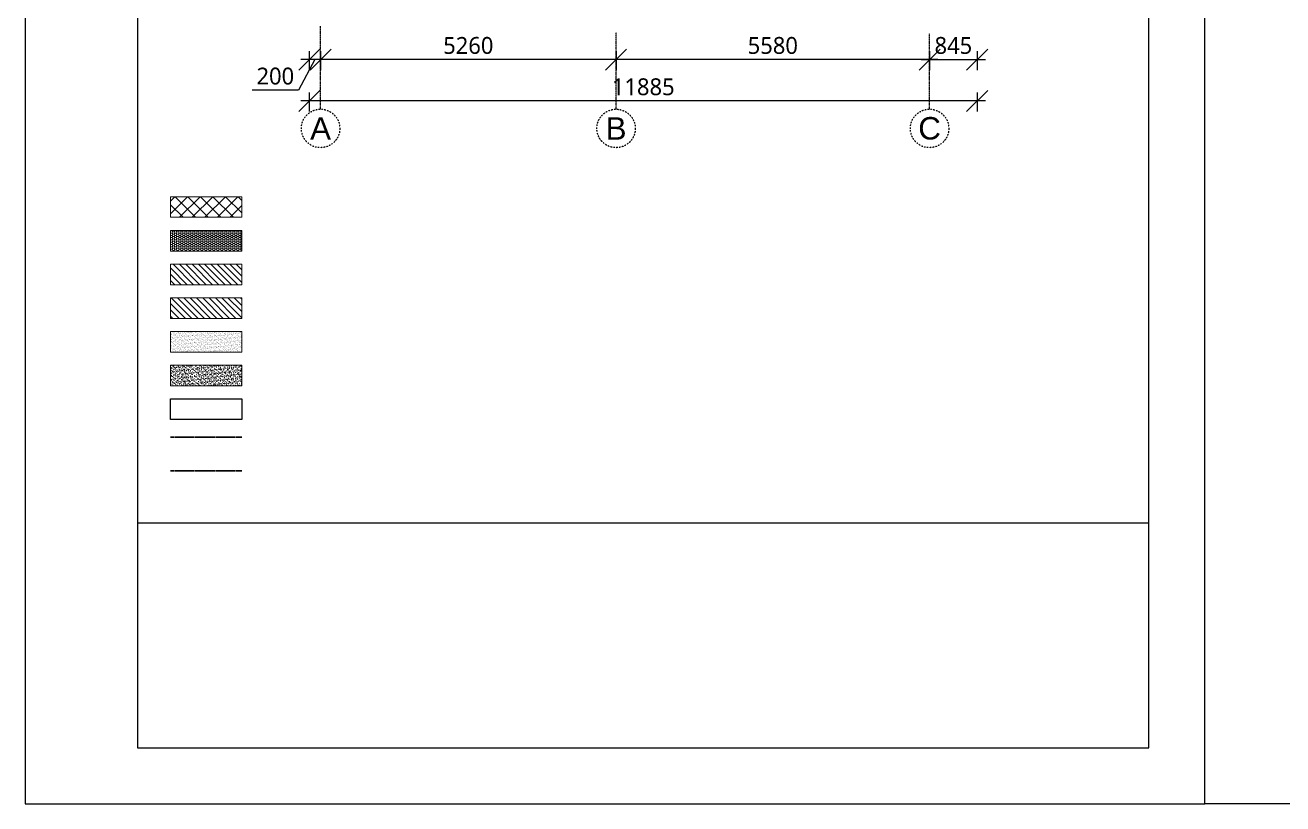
# Model space of a CAD drawing. Header units: millimetres. Extents: x 720925 to 840725318, y 793496 to 1061196.
# Drawn here: x 720925 to 743312, y 895945 to 909811 of the extents above; entities that cross this region are included whole.
import ezdxf
from ezdxf import colors
from ezdxf.entities.mleader import LeaderData, LeaderLine
from ezdxf.math import Vec2, Vec3

# ---------------------------------------------------------------- set-up
doc = ezdxf.new("R2010")
doc.units = ezdxf.units.MM
doc.header["$PDMODE"] = 2
doc.header["$PDSIZE"] = 5
doc.linetypes.add('DASHDOTX2', pattern=[50.8, 25.4, -12.7, 0, -12.7])
doc.linetypes.add('DASHED', pattern=[19.05, 12.7, -6.35])
for name, color, linetype, lineweight in [('!ESP_EI60 tuletõkkesektsioon', 1, 'DASHED', 30), ('!ESP_EI90 tuletõkkesektsiooon', 6, 'DASHED', 30), ('!ESP_EPS 120 Perimeeter', 141, 'Continuous', 9), ('!ESP_Mineraalvill', 1, 'Continuous', 9), ('!ESP_Mõõt', 252, 'Continuous', 5), ('!ESP_Puistevill', 32, 'Continuous', 9), ('!ESP_Uus konstruktsioon', 6, 'Continuous', 9), ('INFO', 7, 'Continuous', 9)]:
    doc.layers.add(name, color=color, linetype=linetype, lineweight=lineweight)
for name, color, linetype in [('!ESP_Lammutatav', 150, 'DASHED'), ('!ESP_Tekst', 7, 'Continuous'), ('!ESP_Teljed', 30, 'DASHDOTX2'), ('Sein', 7, 'Continuous')]:
    doc.layers.add(name, color=color, linetype=linetype)
doc.layers.add('!ESP_no_print', color=252, linetype='Continuous', plot=False)
doc.styles.add('Annotative', font='malgunsl.ttf', dxfattribs={"height": 2})
doc.styles.add('Arial', font='arial.ttf')
doc.dimstyles.new('Annotative', dxfattribs={"dimtxt": 2, "dimasz": 2.5, "dimexe": 1.25, "dimexo": 0.625, "dimtad": 1, "dimdec": 0, "dimrnd": 5, "dimtxsty": 'Annotative', "dimblk": 'OBLIQUE', "dimcen": 0, "dimdle": 1, "dimadec": 0, "dimazin": 0, "dimtfac": 1, "dimtdec": 0, "dimtmove": 0, "dimatfit": 3, "dimfxl": 1, "dimfxlon": 1, "dimarcsym": 1})

# ---------------------------------------------------------------- blocks, each defined once
blk = doc.blocks.new('_Dot')
at = {"color": 0, "linetype": 'ByBlock', "lineweight": -2}
blk.add_line((-0.5, 0), (-1, 0), dxfattribs=at)
at = {"color": 0, "linetype": 'ByBlock', "lineweight": -2, "const_width": 0.5}
blk.add_lwpolyline([(-0.25, 0, 1), (0.25, 0, 1)], format="xyb", close=True, dxfattribs=at)
blk = doc.blocks.new('_Oblique')
at = {"color": 0, "linetype": 'ByBlock', "lineweight": -2}
blk.add_line((-0.5, -0.5), (0.5, 0.5), dxfattribs=at)
blk = doc.blocks.new('*D721')
at = {"layer": '!ESP_Mõõt', "color": 0, "lineweight": -2, "transparency": 16777216}
for p, q in [((731443, 909349), (731443, 909011)), ((737023, 909349), (737023, 909011)), ((737173, 909199), (731293, 909199))]:
    blk.add_line(p, q, dxfattribs=at)
at = {"layer": 'Defpoints', "color": 0, "lineweight": 0, "transparency": 16777216}
for p in [(731443, 909496), (737023, 909496), (731443, 909199)]:
    blk.add_point(p, dxfattribs=at)
at = {"layer": '!ESP_Mõõt', "color": 0, "lineweight": -2, "transparency": 16777216, "xscale": 375, "yscale": 375, "zscale": 375, "rotation": 180}
blk.add_blockref('_Oblique', (731443, 909199), dxfattribs=at)
at = {"layer": '!ESP_Mõõt', "color": 0, "lineweight": -2, "transparency": 16777216, "xscale": 375, "yscale": 375, "zscale": 375}
blk.add_blockref('_Oblique', (737023, 909199), dxfattribs=at)
at = {"layer": '!ESP_Mõõt', "color": 0, "lineweight": 0, "transparency": 16777216, "insert": (734233, 909448), "char_height": 300, "attachment_point": 5, "style": 'Annotative'}
blk.add_mtext('5580', dxfattribs=at)
blk = doc.blocks.new('*D722')
at = {"layer": '!ESP_Mõõt', "color": 0, "lineweight": -2, "transparency": 16777216}
for p, q in [((726183, 909349), (726183, 909011)), ((731443, 909349), (731443, 909011)), ((731593, 909199), (726033, 909199))]:
    blk.add_line(p, q, dxfattribs=at)
at = {"layer": 'Defpoints', "color": 0, "lineweight": 0, "transparency": 16777216}
for p in [(726183, 909571), (731443, 909496), (726183, 909199)]:
    blk.add_point(p, dxfattribs=at)
at = {"layer": '!ESP_Mõõt', "color": 0, "lineweight": -2, "transparency": 16777216, "xscale": 375, "yscale": 375, "zscale": 375, "rotation": 180}
blk.add_blockref('_Oblique', (726183, 909199), dxfattribs=at)
at = {"layer": '!ESP_Mõõt', "color": 0, "lineweight": -2, "transparency": 16777216, "xscale": 375, "yscale": 375, "zscale": 375}
blk.add_blockref('_Oblique', (731443, 909199), dxfattribs=at)
at = {"layer": '!ESP_Mõõt', "color": 0, "lineweight": 0, "transparency": 16777216, "insert": (728813, 909448), "char_height": 300, "attachment_point": 5, "style": 'Annotative'}
blk.add_mtext('5260', dxfattribs=at)
blk = doc.blocks.new('*D723')
at = {"layer": '!ESP_Mõõt', "color": 0, "lineweight": -2, "transparency": 16777216}
for p, q in [((737023, 909349), (737023, 909011)), ((737870, 909349), (737870, 909011)), ((736873, 909199), (738020, 909199))]:
    blk.add_line(p, q, dxfattribs=at)
at = {"layer": 'Defpoints', "color": 0, "lineweight": 0, "transparency": 16777216}
for p in [(737870, 909762), (737023, 909496), (737870, 909199)]:
    blk.add_point(p, dxfattribs=at)
at = {"layer": '!ESP_Mõõt', "color": 0, "lineweight": -2, "transparency": 16777216, "xscale": 375, "yscale": 375, "zscale": 375, "rotation": 180}
blk.add_blockref('_Oblique', (737023, 909199), dxfattribs=at)
at = {"layer": '!ESP_Mõõt', "color": 0, "lineweight": -2, "transparency": 16777216, "xscale": 375, "yscale": 375, "zscale": 375}
blk.add_blockref('_Oblique', (737870, 909199), dxfattribs=at)
at = {"layer": '!ESP_Mõõt', "color": 0, "lineweight": 0, "transparency": 16777216, "insert": (737447, 909448), "char_height": 300, "attachment_point": 5, "style": 'Annotative'}
blk.add_mtext('845', dxfattribs=at)
blk = doc.blocks.new('*D724')
at = {"layer": '!ESP_Mõõt', "color": 0, "lineweight": -2, "transparency": 16777216}
for p, q in [((738020, 908462), (725833, 908462)), ((725983, 908612), (725983, 908274)), ((737870, 908612), (737870, 908274))]:
    blk.add_line(p, q, dxfattribs=at)
at = {"layer": 'Defpoints', "color": 0, "lineweight": 0, "transparency": 16777216}
for p in [(725983, 909762), (737870, 909762), (725983, 908462)]:
    blk.add_point(p, dxfattribs=at)
at = {"layer": '!ESP_Mõõt', "color": 0, "lineweight": -2, "transparency": 16777216, "xscale": 375, "yscale": 375, "zscale": 375, "rotation": 180}
blk.add_blockref('_Oblique', (725983, 908462), dxfattribs=at)
at = {"layer": '!ESP_Mõõt', "color": 0, "lineweight": -2, "transparency": 16777216, "xscale": 375, "yscale": 375, "zscale": 375}
blk.add_blockref('_Oblique', (737870, 908462), dxfattribs=at)
at = {"layer": '!ESP_Mõõt', "color": 0, "lineweight": 0, "transparency": 16777216, "insert": (731927, 908712), "char_height": 300, "attachment_point": 5, "style": 'Annotative'}
blk.add_mtext('11885', dxfattribs=at)
blk = doc.blocks.new('*D725')
at = {"layer": '!ESP_Mõõt', "color": 0, "lineweight": -2, "transparency": 16777216}
for p, q in [((725983, 909349), (725983, 909011)), ((726183, 909349), (726183, 909011)), ((726083, 909199), (725789, 908654)), ((726333, 909199), (725833, 909199)), ((725789, 908654), (724968, 908654))]:
    blk.add_line(p, q, dxfattribs=at)
at = {"layer": 'Defpoints', "color": 0, "lineweight": 0, "transparency": 16777216}
for p in [(725983, 909762), (726183, 909571), (725983, 909199)]:
    blk.add_point(p, dxfattribs=at)
at = {"layer": '!ESP_Mõõt', "color": 0, "lineweight": -2, "transparency": 16777216, "xscale": 375, "yscale": 375, "zscale": 375, "rotation": 180}
blk.add_blockref('_Oblique', (725983, 909199), dxfattribs=at)
at = {"layer": '!ESP_Mõõt', "color": 0, "lineweight": -2, "transparency": 16777216, "xscale": 375, "yscale": 375, "zscale": 375}
blk.add_blockref('_Oblique', (726183, 909199), dxfattribs=at)
at = {"layer": '!ESP_Mõõt', "color": 0, "lineweight": 0, "transparency": 16777216, "insert": (725378, 908903), "char_height": 300, "attachment_point": 5, "style": 'Annotative'}
blk.add_mtext('200', dxfattribs=at)

msp = doc.modelspace()

# ---------------------------------------------------------------- hatches: boundary and pattern name
at = {"layer": '!ESP_EPS 120 Perimeeter'}
h = msp.add_hatch(dxfattribs=at)
h.set_pattern_fill('HONEY', color=256, scale=7.5, style=0)
h.set_pattern_definition([(0, (914080.099, 409464.389), (35.71875, 20.6222298), [23.8125, -47.625]), (120, (914080.099, 409464.389), (-35.7187499, 20.62223), [23.8125, -47.625]), (60, (914080.099, 409464.389), (8e-08, 41.2444598), [-47.625, 23.8125])])
h.paths.add_polyline_path([(723514.1, 906154.6), (724780.2, 906154.6), (724780.2, 905789.6), (723514.1, 905789.6)])
at = {"layer": '!ESP_Lammutatav'}
h = msp.add_hatch(dxfattribs=at)
h.set_pattern_fill('ANSI31', color=256, scale=25, angle=90)
h.set_pattern_definition([(135, (-42000, 0), (-56.126601, -56.126601), [])])
h.paths.add_polyline_path([(723514.1, 905554.6), (724780.2, 905554.6), (724780.2, 905189.6), (723514.1, 905189.6)])
at = {"layer": '!ESP_Mineraalvill', "ltscale": 0.22}
h = msp.add_hatch(dxfattribs=at)
h.set_pattern_fill('ANSI37', color=256, scale=50, style=0)
h.set_pattern_definition([(45, (480339.9, 104707.26), (-112.253202, 112.253202), []), (135, (480339.9, 104707.26), (-112.253202, -112.253202), [])])
h.paths.add_polyline_path([(723514.1, 906754.6), (724780.2, 906754.6), (724780.2, 906389.6), (723514.1, 906389.6)])
at = {"layer": '!ESP_Puistevill'}
h = msp.add_hatch(dxfattribs=at)
h.set_pattern_fill('AR-SAND', color=256)
h.set_pattern_definition([(37.5, (438339.897, 158143.34), (-1.6000313, 48.9413237), [0, -38.608, 0, -43.18, 0, -41.275]), (7.5, (438339.9, 158143.34), (44.9523283, 71.68251), [0, -20.828, 0, -34.798, 0, -13.335]), (327.5, (438308.655, 158143.34), (79.099237, 0.1437185), [0, -12.7, 0, -45.72, 0, -59.69]), (317.5, (438308.655, 158143.34), (76.355645, 22.2929323), [0, -6.35, 0, -29.972, 0, -34.29])])
h.paths.add_polyline_path([(723514.1, 904354.6), (724780.2, 904354.6), (724780.2, 903989.6), (723514.1, 903989.6)])
h = msp.add_hatch(dxfattribs=at)
h.set_pattern_fill('AR-SAND', color=8)
h.set_pattern_definition([(37.5, (438339.897, 157543.34), (-1.6000313, 48.9413237), [0, -38.608, 0, -43.18, 0, -41.275]), (7.5, (438339.9, 157543.34), (44.9523283, 71.68251), [0, -20.828, 0, -34.798, 0, -13.335]), (327.5, (438308.655, 157543.34), (79.099237, 0.1437185), [0, -12.7, 0, -45.72, 0, -59.69]), (317.5, (438308.655, 157543.34), (76.355645, 22.2929323), [0, -6.35, 0, -29.972, 0, -34.29])])
h.paths.add_polyline_path([(723514.1, 903754.6), (724780.2, 903754.6), (724780.2, 903389.6), (723514.1, 903389.6)])
at = {"layer": '!ESP_Uus konstruktsioon'}
h = msp.add_hatch(dxfattribs=at)
h.set_pattern_fill('ANSI31', color=256, scale=25, angle=90)
h.set_pattern_definition([(135, (480339.9, 105307.26), (-56.126601, -56.126601), [])])
h.paths.add_polyline_path([(723514.1, 904954.6), (724780.2, 904954.6), (724780.2, 904589.6), (723514.1, 904589.6)])

# ---------------------------------------------------------------- linework, layer by layer
at = {"layer": '!ESP_EI60 tuletõkkesektsioon'}
msp.add_lwpolyline([(724780.2, 902475.5), (723514.1, 902475.5)], dxfattribs=at)
at = {"layer": '!ESP_EI90 tuletõkkesektsiooon'}
msp.add_lwpolyline([(724780.2, 901875.5), (723514.1, 901875.5)], dxfattribs=at)
at = {"layer": '!ESP_no_print', "flags": 128}
for points in [[(720925, 895945.1), (741925, 895945.1), (741925, 925645.1), (720925, 925645.1)], [(722925, 896945.1), (740925, 896945.1), (740925, 924645.1), (722925, 924645.1)]]:
    msp.add_lwpolyline(points, close=True, dxfattribs=at)
at = {"layer": '!ESP_no_print'}
for points in [[(741925, 925645.1), (783925, 925645.1), (783925, 895945.1), (741925, 895945.1)], [(722925, 896945.1), (740925, 896945.1), (740925, 900945.1), (722925, 900945.1)]]:
    msp.add_lwpolyline(points, close=True, dxfattribs=at)
at = {"layer": '!ESP_Teljed', "ltscale": 0.3}
for points in [[(726183.4, 908314.3), (726183.4, 909793.1)], [(731443.4, 908314.3), (731443.4, 909683.1)], [(737023.4, 908314.3), (737023.4, 909663.1)]]:
    msp.add_lwpolyline(points, dxfattribs=at)
at = {"layer": '!ESP_Teljed'}
for centre in [(726183.4, 907971.9), (731443.4, 907971.9), (737023.4, 907971.9)]:
    msp.add_circle(centre, 342.3, dxfattribs=at)
at = {"layer": 'INFO'}
for points in [[(723514.1, 906754.6), (724780.2, 906754.6), (724780.2, 906389.6), (723514.1, 906389.6), (723514.1, 906754.6)], [(723514.1, 906154.6), (724780.2, 906154.6), (724780.2, 905789.6), (723514.1, 905789.6), (723514.1, 906154.6)], [(723514.1, 905554.6), (724780.2, 905554.6), (724780.2, 905189.6), (723514.1, 905189.6), (723514.1, 905554.6)], [(723514.1, 904954.6), (724780.2, 904954.6), (724780.2, 904589.6), (723514.1, 904589.6), (723514.1, 904954.6)], [(723514.1, 904354.6), (724780.2, 904354.6), (724780.2, 903989.6), (723514.1, 903989.6), (723514.1, 904354.6)], [(723514.1, 903754.6), (724780.2, 903754.6), (724780.2, 903389.6), (723514.1, 903389.6), (723514.1, 903754.6)]]:
    msp.add_lwpolyline(points, dxfattribs=at)
at = {"layer": 'Sein'}
msp.add_lwpolyline([(723514.1, 903154.6), (724780.2, 903154.6), (724780.2, 902789.6), (723514.1, 902789.6), (723514.1, 903154.6)], dxfattribs=at)

# ---------------------------------------------------------------- texts
at = {"layer": '!ESP_Teljed', "char_height": 400, "width": 684.657, "attachment_point": 5, "style": 'Arial'}
for s, insert in [('A', (726183.4, 907971.9)), ('B', (731443.4, 907971.9)), ('C', (737023.4, 907971.9))]:
    msp.add_mtext(s, dxfattribs=dict(at, insert=insert))

# ---------------------------------------------------------------- dimensions: what is measured, and where the dimension line sits
at = {"layer": '!ESP_Mõõt', "lineweight": 0}
dim = msp.add_linear_dim(base=(725983.4, 909198.8), p1=(726183.4, 909571.3), p2=(725983.4, 909762.1), dimstyle='Annotative', dxfattribs=at)
dim.commit()
dim.dimension.update_dxf_attribs({"geometry": '*D725', "text_midpoint": (725695.1, 908654), "dimtype": 160})
for base, p1, p2, picture, middle in [((725983.4, 908461.8), (737870.2, 909762.1), (725983.4, 909762.1), '*D724', (731926.8, 908711.6)), ((726183.4, 909198.8), (731443.4, 909496), (726183.4, 909571.3), '*D722', (728813.4, 909447.7)), ((731443.4, 909198.8), (737023.4, 909496), (731443.4, 909496), '*D721', (734233.4, 909447.7)), ((737870.2, 909198.8), (737023.4, 909496), (737870.2, 909762.1), '*D723', (737446.8, 909447.7))]:
    dim = msp.add_linear_dim(base=base, p1=p1, p2=p2, dimstyle='Annotative', dxfattribs=at)
    dim.commit()
    dim.dimension.update_dxf_attribs({"geometry": picture, "text_midpoint": middle})

# ---------------------------------------------------------------- leaders
at = {"layer": '!ESP_Tekst'}
ml = msp.add_multileader_mtext('Standard', dxfattribs=at)
ml.set_content('TINGMÄRGID:', color=256, style='Annotative')
ml.set_leader_properties(color=256)
ml.set_arrow_properties(name='DOT')
ml.build(insert=Vec2(0, 0))
ml.multileader.update_dxf_attribs({"leader_type": 0, "has_dogleg": 0, "text_left_attachment_type": 5, "text_right_attachment_type": 5, "dogleg_length": 0.036, "arrow_head_size": 0, "scale": 100})
ctx = ml.context
ctx.base_point, ctx.scale, ctx.char_height, ctx.arrow_head_size, ctx.landing_gap_size, ctx.plane_origin = Vec3(723104.5, 907053.2), 100, 250, 0, 0.9, Vec3(724755.6, 906972.2)
ctx.left_attachment, ctx.right_attachment = 5, 5
notes = []
notes.append((ctx, [(1, (1, 1, 0), (725233.3, 907053.2), (-1, 0), 3.6, [(0, [(724930, 907053.2)], 0, [])])]))
ctx.mtext.insert, ctx.mtext.width, ctx.mtext.flow_direction = Vec3(723105.4, 907404.2), 8400003.837, 5
ml = msp.add_multileader_mtext('Standard', dxfattribs=at)
ml.set_content('MINERAALVILL', color=256, style='Annotative')
ml.set_leader_properties(color=256)
ml.set_arrow_properties(name='DOT')
ml.build(insert=Vec2(0, 0))
ml.multileader.update_dxf_attribs({"leader_type": 0, "has_dogleg": 0, "text_left_attachment_type": 5, "text_right_attachment_type": 5, "dogleg_length": 0.036, "arrow_head_size": 0, "scale": 100})
ctx = ml.context
ctx.base_point, ctx.scale, ctx.char_height, ctx.arrow_head_size, ctx.landing_gap_size, ctx.plane_origin = Vec3(724933.4, 906453.2), 100, 250, 0, 0.9, Vec3(724755.6, 906372.2)
ctx.left_attachment, ctx.right_attachment = 5, 5
notes.append((ctx, [(0, (1, 1, 0), (724929.8, 906453.2), (1, 0), 3.6, [(0, [(724930, 906453.2)], 0, [])])]))
ctx.mtext.insert, ctx.mtext.width, ctx.mtext.flow_direction = Vec3(724934.3, 906753.2), 8400003.837, 5
ml = msp.add_multileader_mtext('Standard', dxfattribs=at)
ml.set_content('VAHTPOLÜSTÜREEN EPS 120 PERIMEETER', color=256, style='Annotative')
ml.set_leader_properties(color=256)
ml.set_arrow_properties(name='DOT')
ml.build(insert=Vec2(0, 0))
ml.multileader.update_dxf_attribs({"leader_type": 0, "has_dogleg": 0, "text_left_attachment_type": 5, "text_right_attachment_type": 5, "dogleg_length": 0.036, "arrow_head_size": 0, "scale": 100})
ctx = ml.context
ctx.base_point, ctx.scale, ctx.char_height, ctx.arrow_head_size, ctx.landing_gap_size, ctx.plane_origin = Vec3(724933.4, 905853.2), 100, 250, 0, 0.9, Vec3(724755.6, 905772.2)
ctx.left_attachment, ctx.right_attachment = 5, 5
notes.append((ctx, [(0, (1, 1, 0), (724929.8, 905853.2), (1, 0), 3.6, [(0, [(724930, 905853.2)], 0, [])])]))
ctx.mtext.insert, ctx.mtext.width, ctx.mtext.flow_direction = Vec3(724934.3, 906204.5), 8400003.837, 5
ml = msp.add_multileader_mtext('Standard', dxfattribs=at)
ml.set_content('LAMMUTATAV KONSTRUKTSIOON', color=256, style='Annotative')
ml.set_leader_properties(color=256)
ml.set_arrow_properties(name='DOT')
ml.build(insert=Vec2(0, 0))
ml.multileader.update_dxf_attribs({"leader_type": 0, "has_dogleg": 0, "text_left_attachment_type": 5, "text_right_attachment_type": 5, "dogleg_length": 0.036, "arrow_head_size": 0, "scale": 100})
ctx = ml.context
ctx.base_point, ctx.scale, ctx.char_height, ctx.arrow_head_size, ctx.landing_gap_size, ctx.plane_origin = Vec3(724933.4, 905253.2), 100, 250, 0, 0.9, Vec3(724755.6, 905172.2)
ctx.left_attachment, ctx.right_attachment = 5, 5
notes.append((ctx, [(0, (1, 1, 0), (724929.8, 905253.2), (1, 0), 3.6, [(0, [(724930, 905253.2)], 0, [])])]))
ctx.mtext.insert, ctx.mtext.width, ctx.mtext.flow_direction = Vec3(724934.3, 905557.5), 8400003.837, 5
ml = msp.add_multileader_mtext('Standard', dxfattribs=at)
ml.set_content('PROJEKTEERITAV KONSTRUKTSIOON', color=256, style='Annotative')
ml.set_leader_properties(color=256)
ml.set_arrow_properties(name='DOT')
ml.build(insert=Vec2(0, 0))
ml.multileader.update_dxf_attribs({"leader_type": 0, "has_dogleg": 0, "text_left_attachment_type": 5, "text_right_attachment_type": 5, "dogleg_length": 0.036, "arrow_head_size": 0, "scale": 100})
ctx = ml.context
ctx.base_point, ctx.scale, ctx.char_height, ctx.arrow_head_size, ctx.landing_gap_size, ctx.plane_origin = Vec3(724933.4, 904653.2), 100, 250, 0, 0.9, Vec3(724755.6, 904572.2)
ctx.left_attachment, ctx.right_attachment = 5, 5
notes.append((ctx, [(0, (1, 1, 0), (724929.8, 904653.2), (1, 0), 3.6, [(0, [(724930, 904653.2)], 0, [])])]))
ctx.mtext.insert, ctx.mtext.width, ctx.mtext.flow_direction = Vec3(724934.3, 904957.5), 8400003.837, 5
ml = msp.add_multileader_mtext('Standard', dxfattribs=at)
ml.set_content('PUISTEVILL', color=256, style='Annotative')
ml.set_leader_properties(color=256)
ml.set_arrow_properties(name='DOT')
ml.build(insert=Vec2(0, 0))
ml.multileader.update_dxf_attribs({"leader_type": 0, "has_dogleg": 0, "text_left_attachment_type": 5, "text_right_attachment_type": 5, "dogleg_length": 0.036, "arrow_head_size": 0, "scale": 100})
ctx = ml.context
ctx.base_point, ctx.scale, ctx.char_height, ctx.arrow_head_size, ctx.landing_gap_size, ctx.plane_origin = Vec3(724933.4, 904053.2), 100, 250, 0, 0.9, Vec3(724755.6, 903972.2)
ctx.left_attachment, ctx.right_attachment = 5, 5
notes.append((ctx, [(0, (1, 1, 0), (724929.8, 904053.2), (1, 0), 3.6, [(0, [(724930, 904053.2)], 0, [])])]))
ctx.mtext.insert, ctx.mtext.width, ctx.mtext.flow_direction = Vec3(724934.3, 904357.5), 8400003.837, 5
ml = msp.add_multileader_mtext('Standard', dxfattribs=at)
ml.set_content('OLEMASOLEV PUISTEVILL', color=256, style='Annotative')
ml.set_leader_properties(color=256)
ml.set_arrow_properties(name='DOT')
ml.build(insert=Vec2(0, 0))
ml.multileader.update_dxf_attribs({"leader_type": 0, "has_dogleg": 0, "text_left_attachment_type": 5, "text_right_attachment_type": 5, "dogleg_length": 0.036, "arrow_head_size": 0, "scale": 100})
ctx = ml.context
ctx.base_point, ctx.scale, ctx.char_height, ctx.arrow_head_size, ctx.landing_gap_size, ctx.plane_origin = Vec3(724933.4, 903453.2), 100, 250, 0, 0.9, Vec3(724755.6, 903372.2)
ctx.left_attachment, ctx.right_attachment = 5, 5
notes.append((ctx, [(0, (1, 1, 0), (724929.8, 903453.2), (1, 0), 3.6, [(0, [(724930, 903453.2)], 0, [])])]))
ctx.mtext.insert, ctx.mtext.width, ctx.mtext.flow_direction = Vec3(724934.3, 903757.5), 8400003.837, 5
ml = msp.add_multileader_mtext('Standard', dxfattribs=at)
ml.set_content('OLEMASOLEV KONSTRUKTSIOON', color=256, style='Annotative')
ml.set_leader_properties(color=256)
ml.set_arrow_properties(name='DOT')
ml.build(insert=Vec2(0, 0))
ml.multileader.update_dxf_attribs({"leader_type": 0, "has_dogleg": 0, "text_left_attachment_type": 5, "text_right_attachment_type": 5, "dogleg_length": 0.036, "arrow_head_size": 0, "scale": 100})
ctx = ml.context
ctx.base_point, ctx.scale, ctx.char_height, ctx.arrow_head_size, ctx.landing_gap_size, ctx.plane_origin = Vec3(724933.4, 902853.2), 100, 250, 0, 0.9, Vec3(724755.6, 902772.2)
ctx.left_attachment, ctx.right_attachment = 5, 5
notes.append((ctx, [(0, (1, 1, 0), (724929.8, 902853.2), (1, 0), 3.6, [(0, [(724930, 902853.2)], 0, [])])]))
ctx.mtext.insert, ctx.mtext.width, ctx.mtext.flow_direction = Vec3(724934.3, 903157.5), 8400003.837, 5
ml = msp.add_multileader_mtext('Standard', dxfattribs=at)
ml.set_content('EI60 TULETÕKKESEKTSIOONI ERALDUSJOON', color=256, style='Annotative')
ml.set_leader_properties(color=256)
ml.set_arrow_properties(name='DOT')
ml.build(insert=Vec2(0, 0))
ml.multileader.update_dxf_attribs({"leader_type": 0, "has_dogleg": 0, "text_left_attachment_type": 5, "text_right_attachment_type": 5, "dogleg_length": 0.036, "arrow_head_size": 0, "scale": 100})
ctx = ml.context
ctx.base_point, ctx.scale, ctx.char_height, ctx.arrow_head_size, ctx.landing_gap_size, ctx.plane_origin = Vec3(724933.4, 902294.9), 100, 250, 0, 0.9, Vec3(724755.6, 902236.8)
ctx.left_attachment, ctx.right_attachment = 5, 5
notes.append((ctx, [(0, (1, 1, 0), (724929.8, 902294.9), (1, 0), 3.6, [(0, [(724930, 902317.8)], 0, [])])]))
ctx.mtext.insert, ctx.mtext.width, ctx.mtext.flow_direction = Vec3(724934.3, 902655.6), 8400003.837, 5
ml = msp.add_multileader_mtext('Standard', dxfattribs=at)
ml.set_content('EI90 TULETÕKKESEKTSIOONI ERALDUSJOON', color=256, style='Annotative')
ml.set_leader_properties(color=256)
ml.set_arrow_properties(name='DOT')
ml.build(insert=Vec2(0, 0))
ml.multileader.update_dxf_attribs({"leader_type": 0, "has_dogleg": 0, "text_left_attachment_type": 5, "text_right_attachment_type": 5, "dogleg_length": 0.036, "arrow_head_size": 0, "scale": 100})
ctx = ml.context
ctx.base_point, ctx.scale, ctx.char_height, ctx.arrow_head_size, ctx.landing_gap_size, ctx.plane_origin = Vec3(724933.4, 901694.9), 100, 250, 0, 0.9, Vec3(724755.6, 901636.8)
ctx.left_attachment, ctx.right_attachment = 5, 5
notes.append((ctx, [(0, (1, 1, 0), (724929.8, 901694.9), (1, 0), 3.6, [(0, [(724930, 901717.8)], 0, [])])]))
ctx.mtext.insert, ctx.mtext.width, ctx.mtext.flow_direction = Vec3(724934.3, 902055.6), 8400003.837, 5
for ctx, leaders in notes:
    for number, flags, end, landing, length, lines in leaders:
        leader = LeaderData()
        leader.index, (leader.has_last_leader_line, leader.has_dogleg_vector, leader.attachment_direction) = number, flags
        leader.last_leader_point, leader.dogleg_vector, leader.dogleg_length = Vec3(end), Vec3(landing), length
        for number, points, colour, breaks in lines:
            line = LeaderLine()
            line.index, line.vertices, line.color, line.breaks = number, Vec3.list(points), colors.encode_raw_color(colour), breaks
            leader.lines.append(line)
        ctx.leaders.append(leader)

doc.saveas('drawing.dxf')
